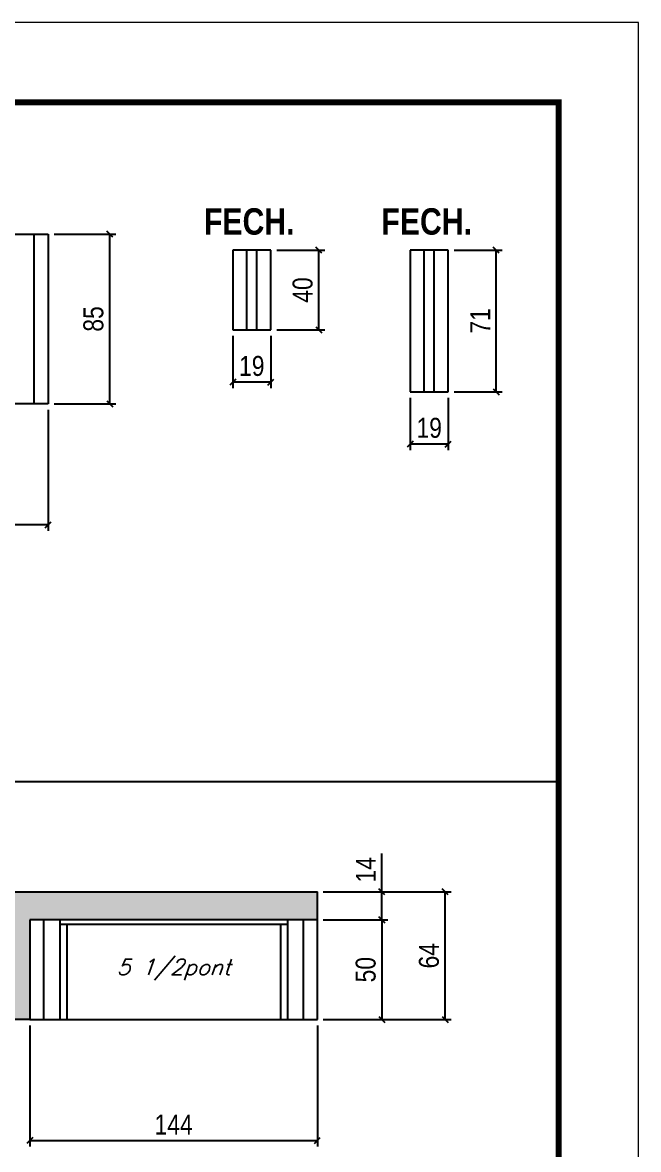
# Model space of a CAD drawing. Extents: x 3309 to 9563, y -2522 to 14608.
# Drawn here: x 7669 to 7978, y 6003 to 6568 of the extents above; entities that cross this region are included whole.
import ezdxf

# ---------------------------------------------------------------- set-up
doc = ezdxf.new("R2010")
doc.units = 0
doc.linetypes.add('DASHED', pattern=[0.75, 0.5, -0.25])
for name, color, linetype in [('COTA', 241, 'Continuous'), ('NOMENCLATURA', 7, 'Continuous'), ('Painéis', 200, 'Continuous'), ('SARR_2.2x7', 40, 'Continuous'), ('SARR_3.5x7', 81, 'Continuous'), ('texto', 7, 'Continuous')]:
    doc.layers.add(name, color=color, linetype=linetype)
doc.layers.add('Folhas', color=255, linetype='Continuous', lineweight=9)
doc.layers.add('SARRAFO DE PRESSAO', color=251, linetype='DASHED', lineweight=9)
doc.styles.add('COTA TECNICA', font='techl___.ttf', dxfattribs={"height": 10})
doc.styles.add('Romans', font='romans.shx')
doc.styles.add('TECNICA', font='techb___.ttf', dxfattribs={"height": 10})
doc.dimstyles.new('PAINEL', dxfattribs={"dimtxt": 10, "dimasz": 3, "dimexe": 3, "dimexo": 3, "dimgap": 3, "dimtad": 1, "dimdec": 1, "dimzin": 12, "dimdsep": 46, "dimtxsty": 'COTA TECNICA', "dimblk1": 'OBLIQUE', "dimblk2": 'OBLIQUE', "dimsah": 1, "dimcen": 0.9, "dimclrd": 4, "dimclre": 4, "dimclrt": 240, "dimadec": 1, "dimazin": 3, "dimtfac": 1, "dimtdec": 1, "dimtmove": 0, "dimatfit": 3, "dimfxl": 1, "dimtolj": 1, "dimtzin": 12, "dimarcsym": 0})

# ---------------------------------------------------------------- blocks, each defined once
blk = doc.blocks.new('9999999999')
at = {"layer": 'Folhas'}
blk.add_lwpolyline([(98138.98, 34190.21), (99623.98, 34190.21), (99623.98, 35240.21), (98138.98, 35240.21)], close=True, dxfattribs=at)
at = {"layer": 'Folhas', "color": 30, "const_width": 3}
blk.add_lwpolyline([(98213.98, 34230.21), (99583.98, 34230.21), (99583.98, 35200.21), (98213.98, 35200.21)], close=True, dxfattribs=at)
blk = doc.blocks.new('_Oblique')
at = {"color": 0, "linetype": 'ByBlock', "lineweight": -2}
blk.add_line((-0.5, -0.5), (0.5, 0.5), dxfattribs=at)
blk = doc.blocks.new('*D1123')
at = {"layer": 'COTA', "color": 4, "lineweight": -2, "transparency": 16777216}
for p, q in [((7682.08, 6373.85), (7682.08, 6313.2)), ((7546.08, 6369.85), (7546.08, 6313.2)), ((7682.08, 6316.2), (7546.08, 6316.2))]:
    blk.add_line(p, q, dxfattribs=at)
at = {"layer": 'Defpoints', "color": 0, "transparency": 16777216}
for p in [(7682.08, 6376.85), (7546.08, 6372.85), (7546.08, 6316.2)]:
    blk.add_point(p, dxfattribs=at)
at = {"layer": 'COTA', "color": 4, "lineweight": -2, "transparency": 16777216, "xscale": 3, "yscale": 3, "zscale": 3, "rotation": 180}
blk.add_blockref('_Oblique', (7546.08, 6316.2), dxfattribs=at)
at = {"layer": 'COTA', "color": 4, "lineweight": -2, "transparency": 16777216, "xscale": 3, "yscale": 3, "zscale": 3}
blk.add_blockref('_Oblique', (7682.08, 6316.2), dxfattribs=at)
at = {"layer": 'COTA', "color": 240, "transparency": 16777216, "insert": (7614.08, 6324.42), "char_height": 10, "attachment_point": 5, "style": 'COTA TECNICA'}
blk.add_mtext('\\A1;136', dxfattribs=at)
blk = doc.blocks.new('*D1121')
at = {"layer": 'COTA', "color": 4, "lineweight": -2, "transparency": 16777216}
for p, q in [((7685.08, 6461.85), (7715.96, 6461.85)), ((7712.96, 6376.85), (7712.96, 6461.85)), ((7685.08, 6376.85), (7715.96, 6376.85))]:
    blk.add_line(p, q, dxfattribs=at)
at = {"layer": 'Defpoints', "color": 0, "transparency": 16777216}
for p in [(7682.08, 6461.85), (7712.96, 6461.85), (7682.08, 6376.85)]:
    blk.add_point(p, dxfattribs=at)
at = {"layer": 'COTA', "color": 4, "lineweight": -2, "transparency": 16777216, "xscale": 3, "yscale": 3, "zscale": 3}
for p, rotation in [((7712.96, 6461.85), 90), ((7712.96, 6376.85), 270)]:
    blk.add_blockref('_Oblique', p, dxfattribs=dict(at, rotation=rotation))
at = {"layer": 'COTA', "color": 240, "transparency": 16777216, "insert": (7704.83, 6419.35), "char_height": 10, "attachment_point": 5, "rotation": 90, "style": 'COTA TECNICA'}
blk.add_mtext('\\A1;85', dxfattribs=at)
blk = doc.blocks.new('*D1132')
at = {"layer": 'COTA', "color": 4, "lineweight": -2, "transparency": 16777216}
for p, q in [((7774.64, 6410.85), (7774.64, 6384.65)), ((7793.64, 6410.85), (7793.64, 6384.65)), ((7793.64, 6387.65), (7774.64, 6387.65))]:
    blk.add_line(p, q, dxfattribs=at)
at = {"layer": 'Defpoints', "color": 0, "transparency": 16777216}
for p in [(7774.64, 6413.85), (7793.64, 6413.85), (7774.64, 6387.65)]:
    blk.add_point(p, dxfattribs=at)
at = {"layer": 'COTA', "color": 4, "lineweight": -2, "transparency": 16777216, "xscale": 3, "yscale": 3, "zscale": 3, "rotation": 180}
blk.add_blockref('_Oblique', (7774.64, 6387.65), dxfattribs=at)
at = {"layer": 'COTA', "color": 4, "lineweight": -2, "transparency": 16777216, "xscale": 3, "yscale": 3, "zscale": 3}
blk.add_blockref('_Oblique', (7793.64, 6387.65), dxfattribs=at)
at = {"layer": 'COTA', "color": 240, "transparency": 16777216, "insert": (7784.14, 6395.74), "char_height": 10, "attachment_point": 5, "style": 'COTA TECNICA'}
blk.add_mtext('\\A1;19', dxfattribs=at)
blk = doc.blocks.new('*D1133')
at = {"layer": 'COTA', "color": 4, "lineweight": -2, "transparency": 16777216}
for p, q in [((7796.64, 6453.85), (7820.76, 6453.85)), ((7817.76, 6413.85), (7817.76, 6453.85)), ((7796.64, 6413.85), (7820.76, 6413.85))]:
    blk.add_line(p, q, dxfattribs=at)
at = {"layer": 'Defpoints', "color": 0, "transparency": 16777216}
for p in [(7793.64, 6453.85), (7817.76, 6453.85), (7793.64, 6413.85)]:
    blk.add_point(p, dxfattribs=at)
at = {"layer": 'COTA', "color": 4, "lineweight": -2, "transparency": 16777216, "xscale": 3, "yscale": 3, "zscale": 3}
for p, rotation in [((7817.76, 6453.85), 90), ((7817.76, 6413.85), 270)]:
    blk.add_blockref('_Oblique', p, dxfattribs=dict(at, rotation=rotation))
at = {"layer": 'COTA', "color": 240, "transparency": 16777216, "insert": (7809.66, 6433.85), "char_height": 10, "attachment_point": 5, "rotation": 90, "style": 'COTA TECNICA'}
blk.add_mtext('\\A1;40', dxfattribs=at)
blk = doc.blocks.new('*D1138')
at = {"layer": 'COTA', "color": 4, "lineweight": -2, "transparency": 16777216}
for p, q in [((7863.53, 6379.85), (7863.53, 6353.65)), ((7882.53, 6379.85), (7882.53, 6353.65)), ((7882.53, 6356.65), (7863.53, 6356.65))]:
    blk.add_line(p, q, dxfattribs=at)
at = {"layer": 'Defpoints', "color": 0, "transparency": 16777216}
for p in [(7863.53, 6382.85), (7882.53, 6382.85), (7863.53, 6356.65)]:
    blk.add_point(p, dxfattribs=at)
at = {"layer": 'COTA', "color": 4, "lineweight": -2, "transparency": 16777216, "xscale": 3, "yscale": 3, "zscale": 3, "rotation": 180}
blk.add_blockref('_Oblique', (7863.53, 6356.65), dxfattribs=at)
at = {"layer": 'COTA', "color": 4, "lineweight": -2, "transparency": 16777216, "xscale": 3, "yscale": 3, "zscale": 3}
blk.add_blockref('_Oblique', (7882.53, 6356.65), dxfattribs=at)
at = {"layer": 'COTA', "color": 240, "transparency": 16777216, "insert": (7873.03, 6364.74), "char_height": 10, "attachment_point": 5, "style": 'COTA TECNICA'}
blk.add_mtext('\\A1;19', dxfattribs=at)
blk = doc.blocks.new('*D1139')
at = {"layer": 'COTA', "color": 4, "lineweight": -2, "transparency": 16777216}
for p, q in [((7885.53, 6453.85), (7909.65, 6453.85)), ((7906.65, 6382.85), (7906.65, 6453.85)), ((7885.53, 6382.85), (7909.65, 6382.85))]:
    blk.add_line(p, q, dxfattribs=at)
at = {"layer": 'Defpoints', "color": 0, "transparency": 16777216}
for p in [(7882.53, 6453.85), (7906.65, 6453.85), (7882.53, 6382.85)]:
    blk.add_point(p, dxfattribs=at)
at = {"layer": 'COTA', "color": 4, "lineweight": -2, "transparency": 16777216, "xscale": 3, "yscale": 3, "zscale": 3}
for p, rotation in [((7906.65, 6453.85), 90), ((7906.65, 6382.85), 270)]:
    blk.add_blockref('_Oblique', p, dxfattribs=dict(at, rotation=rotation))
at = {"layer": 'COTA', "color": 240, "transparency": 16777216, "insert": (7898.58, 6418.35), "char_height": 10, "attachment_point": 5, "rotation": 90, "style": 'COTA TECNICA'}
blk.add_mtext('\\A1;71', dxfattribs=at)
blk = doc.blocks.new('*D1154')
at = {"layer": 'COTA', "color": 4, "lineweight": -2, "transparency": 16777216}
for p, q in [((7672.98, 6065.36), (7672.98, 6004.71)), ((7816.98, 6065.36), (7816.98, 6004.71)), ((7672.98, 6007.71), (7816.98, 6007.71))]:
    blk.add_line(p, q, dxfattribs=at)
at = {"layer": 'Defpoints', "color": 0, "transparency": 16777216}
for p in [(7672.98, 6068.36), (7816.98, 6068.36), (7816.98, 6007.71)]:
    blk.add_point(p, dxfattribs=at)
at = {"layer": 'COTA', "color": 4, "lineweight": -2, "transparency": 16777216, "xscale": 3, "yscale": 3, "zscale": 3, "rotation": 180}
blk.add_blockref('_Oblique', (7672.98, 6007.71), dxfattribs=at)
at = {"layer": 'COTA', "color": 4, "lineweight": -2, "transparency": 16777216, "xscale": 3, "yscale": 3, "zscale": 3}
blk.add_blockref('_Oblique', (7816.98, 6007.71), dxfattribs=at)
at = {"layer": 'COTA', "color": 240, "transparency": 16777216, "insert": (7744.98, 6015.78), "char_height": 10, "attachment_point": 5, "style": 'COTA TECNICA'}
blk.add_mtext('\\A1;144', dxfattribs=at)
blk = doc.blocks.new('*D1155')
at = {"layer": 'COTA', "color": 4, "lineweight": -2, "transparency": 16777216}
for p, q in [((7819.98, 6118.36), (7852.36, 6118.36)), ((7849.36, 6118.36), (7849.36, 6068.36)), ((7819.98, 6068.36), (7852.36, 6068.36))]:
    blk.add_line(p, q, dxfattribs=at)
at = {"layer": 'Defpoints', "color": 0, "transparency": 16777216}
for p in [(7816.98, 6118.36, 0), (7816.98, 6068.36, 0), (7849.36, 6068.36)]:
    blk.add_point(p, dxfattribs=at)
at = {"layer": 'COTA', "color": 4, "lineweight": -2, "transparency": 16777216, "xscale": 3, "yscale": 3, "zscale": 3}
for p, rotation in [((7849.36, 6118.36), 90), ((7849.36, 6068.36), 270)]:
    blk.add_blockref('_Oblique', p, dxfattribs=dict(at, rotation=rotation))
at = {"layer": 'COTA', "color": 240, "transparency": 16777216, "insert": (7841.25, 6093.36), "char_height": 10, "attachment_point": 5, "rotation": 90, "style": 'COTA TECNICA'}
blk.add_mtext('\\A1;50', dxfattribs=at)
blk = doc.blocks.new('*D1156')
at = {"layer": 'COTA', "color": 4, "lineweight": -2, "transparency": 16777216}
for p, q in [((7849.36, 6132.36), (7849.36, 6151.48)), ((7819.98, 6132.36), (7852.36, 6132.36)), ((7849.36, 6118.36), (7849.36, 6132.36)), ((7819.98, 6118.36), (7852.36, 6118.36))]:
    blk.add_line(p, q, dxfattribs=at)
at = {"layer": 'Defpoints', "color": 0, "transparency": 16777216}
for p in [(7816.98, 6132.36, 0), (7849.36, 6132.36), (7816.98, 6118.36, 0)]:
    blk.add_point(p, dxfattribs=at)
at = {"layer": 'COTA', "color": 4, "lineweight": -2, "transparency": 16777216, "xscale": 3, "yscale": 3, "zscale": 3}
for p, rotation in [((7849.36, 6132.36), 90), ((7849.36, 6118.36), 270)]:
    blk.add_blockref('_Oblique', p, dxfattribs=dict(at, rotation=rotation))
at = {"layer": 'COTA', "color": 240, "transparency": 16777216, "insert": (7841.28, 6143.42), "char_height": 10, "attachment_point": 5, "rotation": 90, "style": 'COTA TECNICA'}
blk.add_mtext('\\A1;14', dxfattribs=at)
blk = doc.blocks.new('*D1160')
at = {"layer": 'COTA', "color": 4, "lineweight": -2, "transparency": 16777216}
for p, q in [((7819.98, 6132.36), (7884.03, 6132.36)), ((7881.03, 6068.36), (7881.03, 6132.36)), ((7819.98, 6068.36), (7884.03, 6068.36))]:
    blk.add_line(p, q, dxfattribs=at)
at = {"layer": 'Defpoints', "color": 0, "transparency": 16777216}
for p in [(7816.98, 6132.36, 0), (7881.03, 6132.36), (7816.98, 6068.36, 0)]:
    blk.add_point(p, dxfattribs=at)
at = {"layer": 'COTA', "color": 4, "lineweight": -2, "transparency": 16777216, "xscale": 3, "yscale": 3, "zscale": 3}
for p, rotation in [((7881.03, 6132.36), 90), ((7881.03, 6068.36), 270)]:
    blk.add_blockref('_Oblique', p, dxfattribs=dict(at, rotation=rotation))
at = {"layer": 'COTA', "color": 240, "transparency": 16777216, "insert": (7872.93, 6100.36), "char_height": 10, "attachment_point": 5, "rotation": 90, "style": 'COTA TECNICA'}
blk.add_mtext('\\A1;64', dxfattribs=at)

msp = doc.modelspace()

# ---------------------------------------------------------------- hatches: boundary and pattern name
at = {"layer": 'COTA'}
h = msp.add_hatch(dxfattribs=at)
h.set_pattern_fill('AR-CONC', color=256, scale=0.03)
h.set_pattern_definition([(50, (1683.515, -54.217), (5.46554, -0.4781726), [0.5715, -6.2865]), (355, (1683.515, -54.217), (-1.0573026, 5.7317054), [0.4572, -5.0292175]), (100.451445, (1683.9704, -54.257), (4.4082374, 5.2535326), [0.4857003, -5.3427073]), (46.1842, (1683.515, -52.693), (8.132371, -1.26127), [0.85725, -9.42975]), (96.63556, (1684.193, -52.798), (7.122124, 7.422784), [0.728551, -8.014068]), (351.18415, (1683.515, -52.693), (7.122124, 7.422784), [0.685799, -7.543792]), (21, (1684.277, -53.074), (4.5484317, -3.067956), [0.5715, -6.2865]), (326, (1684.277, -53.074), (1.854061, 5.525639), [0.4572, -5.0292]), (71.451445, (1684.656, -53.3297), (6.4024926, 2.457683), [0.4857003, -5.342698]), (37.5, (1683.515, -54.217), (0.0926581, 2.53665117), [0, -4.96824, 0, -5.1054, 0, -5.04825]), (7.5, (1683.515, -54.217), (2.0045899, 3.00541724), [0, -2.91084, 0, -4.85394, 0, -1.92405]), (327.5, (1681.8157, -54.217), (4.06771786, -0.1718623), [0, -1.905, 0, -5.9436, 0, -7.8867]), (317.5, (1681.0537, -54.217), (4.4438754, 0.7627947), [0, -2.4765, 0, -3.94716, 0, -5.6007])])
h.paths.add_polyline_path([(7065.98, 6068.36), (7095.98, 6068.36), (7095.98, 6075.36), (7642.98, 6075.36), (7642.98, 6068.36), (7672.98, 6068.36), (7672.98, 6118.36), (7816.98, 6118.36), (7816.98, 6132.36), (7642.98, 6132.36), (7642.98, 6092.36), (7095.98, 6092.36), (7095.98, 6132.36), (7065.98, 6132.36)])

# ---------------------------------------------------------------- linework, layer by layer
for p, q in [((6567.87, 6187.65), (7937.87, 6187.65)), ((7642.98, 6132.36, 0), (7816.98, 6132.36, 0)), ((7816.98, 6118.36, 0), (7816.98, 6132.36, 0)), ((7672.98, 6068.36, 0), (7642.98, 6068.36, 0))]:
    msp.add_line(p, q, dxfattribs=at)
at = {"layer": 'Painéis', "linetype": 'ByBlock'}
for p, q in [((7546.08, 6461.85), (7682.08, 6461.85)), ((7682.08, 6461.85), (7682.08, 6376.85)), ((7774.64, 6453.85), (7774.64, 6413.85)), ((7793.64, 6453.85), (7774.64, 6453.85)), ((7793.64, 6413.85), (7793.64, 6453.85)), ((7863.53, 6453.85), (7863.53, 6382.85)), ((7882.53, 6453.85), (7863.53, 6453.85)), ((7882.53, 6382.85), (7882.53, 6453.85)), ((7774.64, 6413.85), (7793.64, 6413.85)), ((7863.53, 6382.85), (7882.53, 6382.85)), ((7682.08, 6376.85), (7546.08, 6376.85)), ((7816.98, 6118.36, 0), (7672.98, 6118.36, 0)), ((7672.98, 6118.36, 0), (7672.98, 6068.36, 0)), ((7816.98, 6068.36, 0), (7816.98, 6118.36, 0)), ((7672.98, 6068.36, 0), (7816.98, 6068.36, 0))]:
    msp.add_line(p, q, dxfattribs=at)
at = {"layer": 'SARR_2.2x7', "linetype": 'Continuous'}
for p, q in [((7675.08, 6376.85), (7675.08, 6461.85)), ((7781.64, 6413.85), (7781.64, 6453.85)), ((7786.64, 6413.85), (7786.64, 6453.85)), ((7870.53, 6382.85), (7870.53, 6453.85)), ((7875.53, 6382.85), (7875.53, 6453.85)), ((7679.98, 6068.36, 0), (7679.98, 6118.36, 0)), ((7687.98, 6116.16, 0), (7801.98, 6116.16, 0)), ((7809.98, 6068.36, 0), (7809.98, 6118.36, 0))]:
    msp.add_line(p, q, dxfattribs=at)
at = {"layer": 'SARR_3.5x7'}
for p, q in [((7687.98, 6118.36, 0), (7687.98, 6068.36, 0)), ((7691.48, 6116.16, 0), (7691.48, 6068.36, 0)), ((7798.48, 6116.16, 0), (7798.48, 6068.36, 0)), ((7801.98, 6118.36, 0), (7801.98, 6068.36, 0))]:
    msp.add_line(p, q, dxfattribs=at)

# ---------------------------------------------------------------- block references
at = {"layer": 'SARRAFO DE PRESSAO', "color": 6, "linetype": 'ByBlock'}
msp.add_blockref('9999999999', (-91646.11, -28672.37), dxfattribs=at)

# ---------------------------------------------------------------- texts
at = {"layer": 'NOMENCLATURA', "style": 'TECNICA'}
for p in [(7760.2, 6461.59), (7849.09, 6461.59)]:
    msp.add_text('FECH.', height=13.2, dxfattribs=at).set_placement(p)
at = {"layer": 'texto', "color": 2, "insert": (7744.98, 6093.36, 0), "char_height": 8, "attachment_point": 5, "style": 'Romans'}
msp.add_mtext('{\\Q19;\\C256;5 1/2pont}', dxfattribs=at)

# ---------------------------------------------------------------- dimensions: what is measured, and where the dimension line sits
at = {"layer": 'COTA'}
for base, p1, p2, angle, picture, middle in [((7712.96, 6461.85), (7682.08, 6376.85), (7682.08, 6461.85), 90, '*D1121', (7704.83, 6419.35)), ((7817.76, 6453.85), (7793.64, 6413.85), (7793.64, 6453.85), 90, '*D1133', (7809.66, 6433.85)), ((7906.65, 6453.85), (7882.53, 6382.85), (7882.53, 6453.85), 90, '*D1139', (7898.58, 6418.35)), ((7546.08, 6316.2), (7682.08, 6376.85), (7546.08, 6372.85), 0, '*D1123', (7614.08, 6324.42)), ((7849.36, 6132.36), (7816.98, 6118.36, 0), (7816.98, 6132.36, 0), 90, '*D1156', (7841.28, 6143.42)), ((7881.03, 6132.36), (7816.98, 6068.36, 0), (7816.98, 6132.36, 0), 90, '*D1160', (7872.93, 6100.36)), ((7849.36, 6068.36), (7816.98, 6118.36, 0), (7816.98, 6068.36, 0), 90, '*D1155', (7841.25, 6093.36)), ((7816.98, 6007.71, 0), (7672.98, 6068.36, 0), (7816.98, 6068.36, 0), 180, '*D1154', (7744.98, 6015.78, 0))]:
    dim = msp.add_linear_dim(base=base, p1=p1, p2=p2, angle=angle, dimstyle='PAINEL', dxfattribs=at)
    dim.commit()
    dim.dimension.update_dxf_attribs({"geometry": picture, "text_midpoint": middle})
for base, p1, p2, picture, middle in [((7774.64, 6387.65), (7793.64, 6413.85), (7774.64, 6413.85), '*D1132', (7784.14, 6395.74)), ((7863.53, 6356.65), (7882.53, 6382.85), (7863.53, 6382.85), '*D1138', (7873.03, 6364.74))]:
    dim = msp.add_linear_dim(base=base, p1=p1, p2=p2, dimstyle='PAINEL', dxfattribs=at)
    dim.commit()
    dim.dimension.update_dxf_attribs({"geometry": picture, "text_midpoint": middle})

doc.saveas('drawing.dxf')
